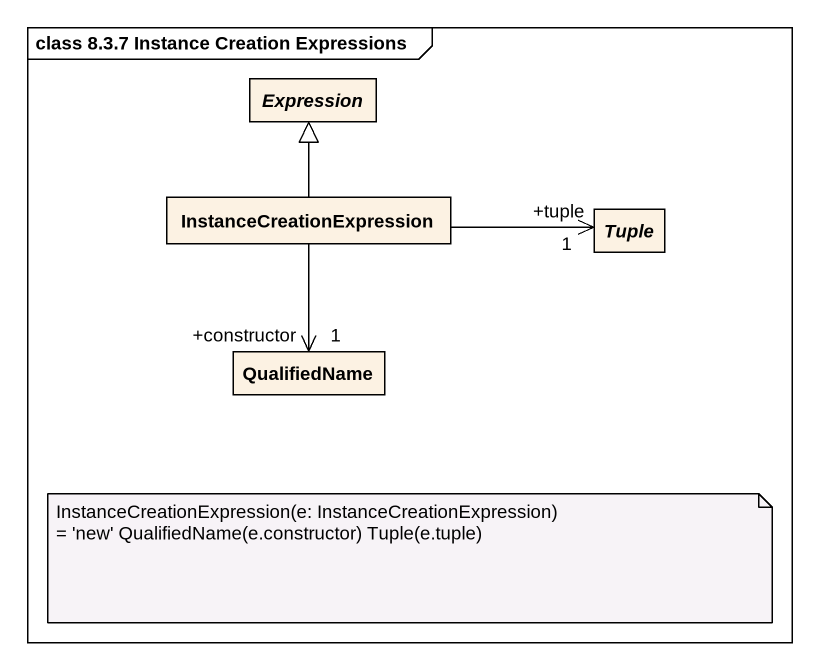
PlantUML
@startuml
mainframe class 8.3.7 Instance Creation Expressions
hide circle
hide empty members
abstract class Expression
class InstanceCreationExpression
abstract class Tuple
class QualifiedName
InstanceCreationExpression -up-|> Expression
InstanceCreationExpression -right-> "+tuple\n1" Tuple
InstanceCreationExpression --> "+constructor\n1" QualifiedName
note as N1
  InstanceCreationExpression(e: InstanceCreationExpression)
  ~= 'new' QualifiedName(e.constructor) Tuple(e.tuple)
end note
@enduml
